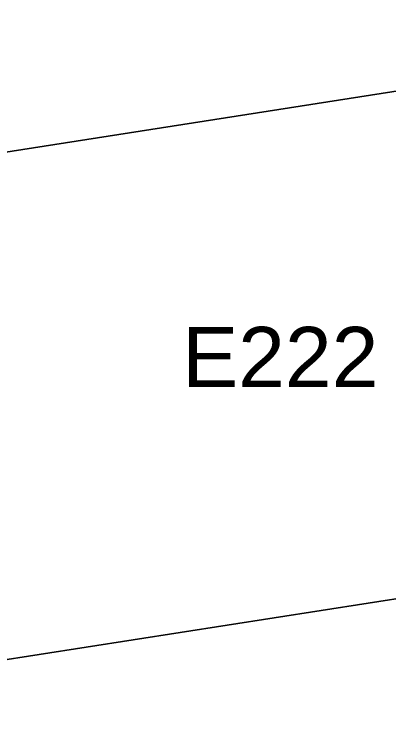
# Model space of a CAD drawing. Header units: metres. Extents: x 662613 to 666742, y 2728069 to 2732733.
# Drawn here: x 663373.7 to 663384.88, y 2730389.87 to 2730411.61 of the extents above; entities that cross this region are included whole.
import ezdxf
from ezdxf.enums import TextEntityAlignment as Align

# ---------------------------------------------------------------- set-up
doc = ezdxf.new("R2010")
doc.units = ezdxf.units.M
doc.header["$MEASUREMENT"] = 0
doc.layers.add('DQ_PLOT_ID', color=252, linetype='Continuous', lineweight=18)
doc.layers.add('Xref_DQ_MasterPlan_2024$0$DQ_PLOTS', color=252, linetype='Continuous', lineweight=15)
doc.styles.add('DQ_Plot_ID', font='arial.ttf')

# ---------------------------------------------------------------- blocks, each defined once
blk = doc.blocks.new('Xref_DQ_MasterPlan_2024')
at = {"layer": 'Xref_DQ_MasterPlan_2024$0$DQ_PLOTS'}
for points in [[(663365.469, 2730421.703), (663366.453, 2730421.867), (663395.111, 2730426.059), (663397.426, 2730411.239), (663367.881, 2730406.624), (663366.839, 2730413.749), (663365.469, 2730421.703)], [(663367.881, 2730406.624), (663397.426, 2730411.239), (663398.081, 2730407.045), (663399.74, 2730396.418), (663370.215, 2730391.807), (663368.596, 2730401.947), (663368.282, 2730403.884), (663367.881, 2730406.624)], [(663370.215, 2730391.807), (663399.74, 2730396.418), (663402.055, 2730381.598), (663372.583, 2730376.995), (663372.088, 2730380.135), (663370.972, 2730387.093), (663370.656, 2730389.041), (663370.215, 2730391.807)]]:
    blk.add_lwpolyline(points, close=True, dxfattribs=at)

msp = doc.modelspace()

# ---------------------------------------------------------------- block references
msp.add_blockref('Xref_DQ_MasterPlan_2024', (0, 0))

# ---------------------------------------------------------------- texts
at = {"layer": 'DQ_PLOT_ID', "style": 'DQ_Plot_ID'}
msp.add_text('E222', height=1.8, dxfattribs=at).set_placement((663381.649, 2730400.464), align=Align.CENTER)

doc.saveas('drawing.dxf')
